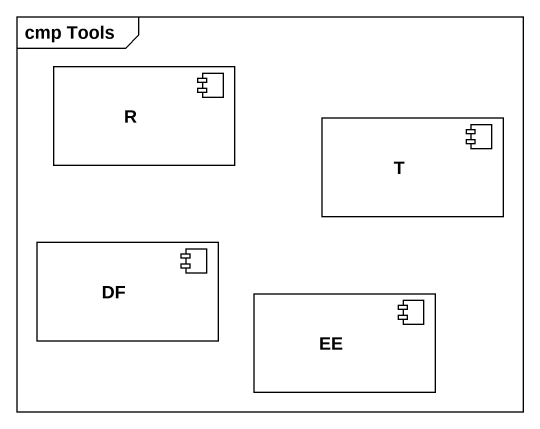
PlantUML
@startuml
mainframe cmp Tools
component R
component T
component DF
component EE
@enduml
